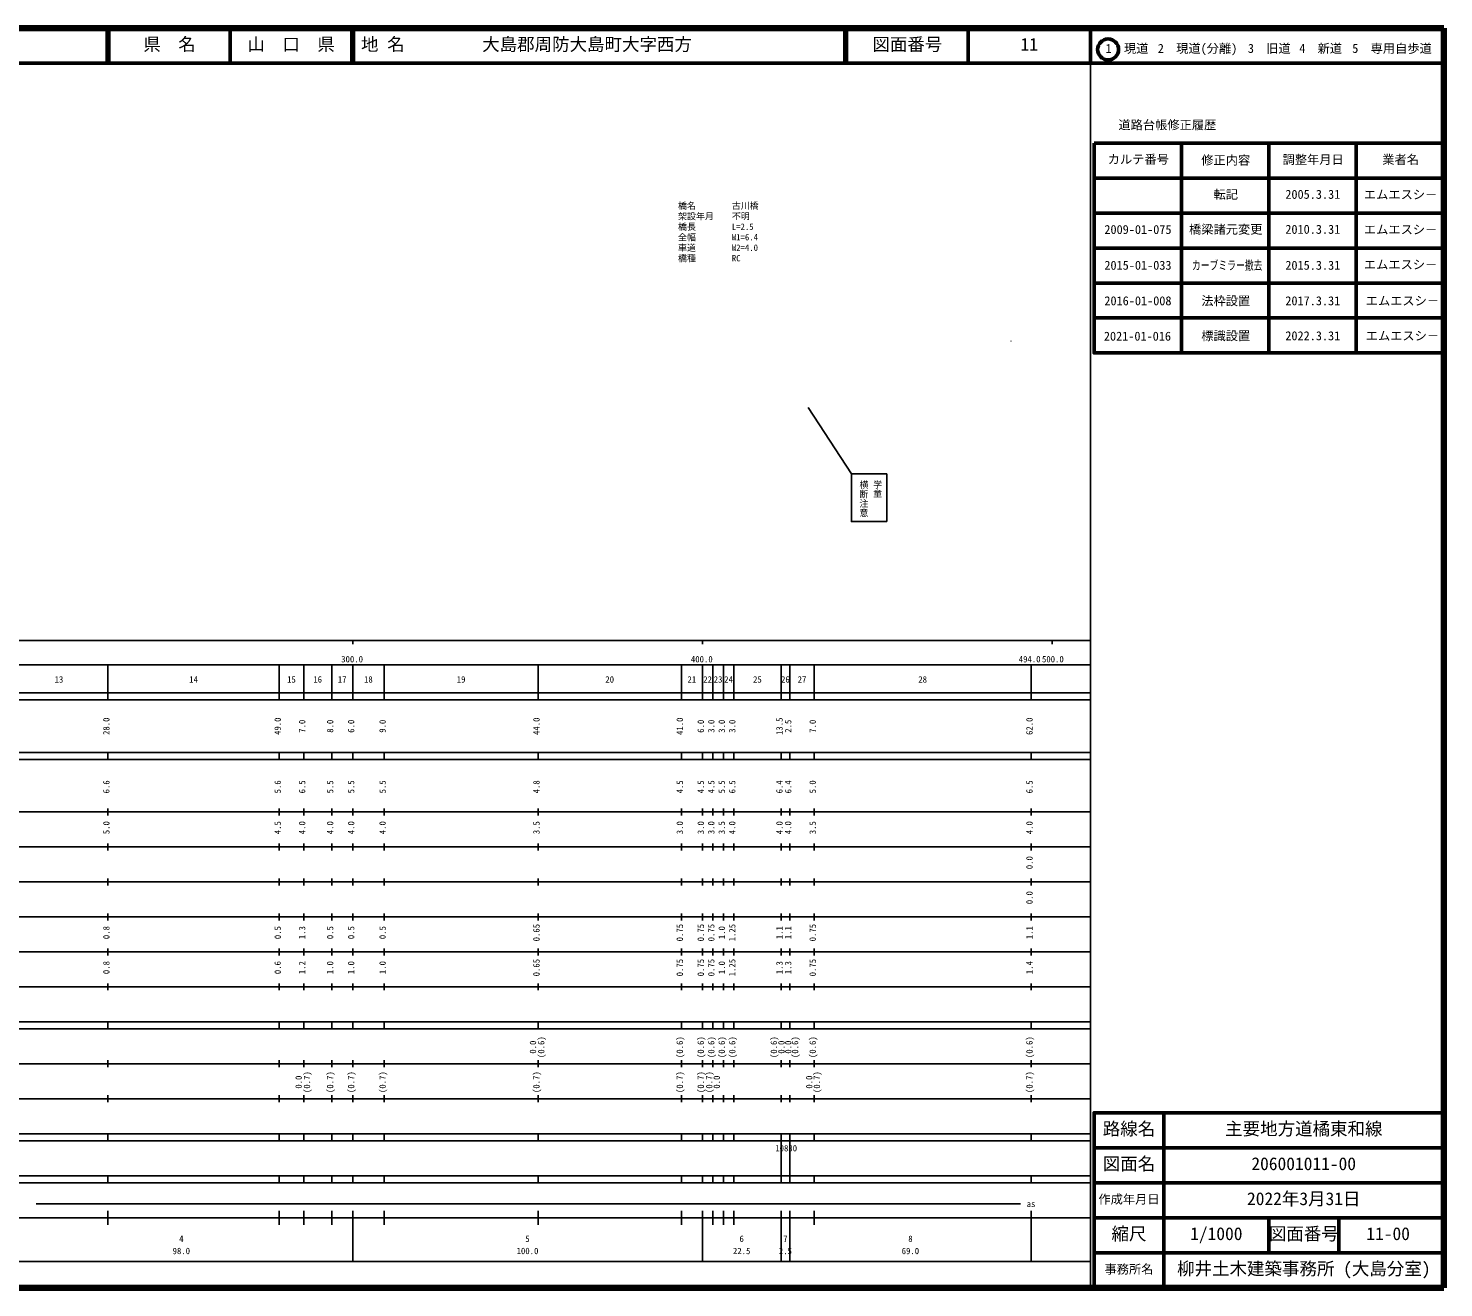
# Model space of a CAD drawing. Units: millimetres on the paper, with parts at other scales. Extents: x 40 to 680, y 20 to 380.
# Drawn here: x 275.2 to 680, y 20 to 380 of the extents above; entities that cross this region are included whole.
import ezdxf
from ezdxf.enums import TextEntityAlignment as Align

# ---------------------------------------------------------------- set-up
doc = ezdxf.new("R2010")
doc.units = ezdxf.units.MM
for name, color, linetype, lineweight in [('M-BMK-HTXT', 7, 'Continuous', 13), ('M-STR-STRC', 7, 'Continuous', 25), ('M-TTL', 2, 'Continuous', 140), ('M-TTL-BAND', 7, 'Continuous', 25), ('M-TTL-FRAM', 2, 'Continuous', 50), ('M-TTL-LINE', 7, 'Continuous', 50)]:
    doc.layers.add(name, color=color, linetype=linetype, lineweight=lineweight)
doc.layers.add('M-TTL-TXT', color=7, linetype='Continuous')
doc.styles.add('@ＭＳ 明朝', font='')
doc.styles.add('ＭＳ ゴシック', font='')
doc.styles.get('@ＭＳ 明朝').set_extended_font_data('@MS Mincho')
doc.styles.get('ＭＳ ゴシック').set_extended_font_data('MS Gothic')

msp = doc.modelspace()

# ---------------------------------------------------------------- linework, layer by layer
at = {"layer": 'M-BMK-HTXT'}
for radius in [0.0313, 0.025, 0.0188, 0.0125, 0.0063]:
    msp.add_circle((556.289, 290.583), radius, dxfattribs=at)
at = {"layer": 'M-STR-STRC'}
msp.add_line((498.232, 271.618), (510.618, 252.634), dxfattribs=at)
msp.add_lwpolyline([(520.74, 239.007), (510.618, 239.007), (510.618, 252.634), (520.74, 252.634)], close=True, dxfattribs=at)
at = {"layer": 'M-TTL'}
for p, q in [((680, 380), (40, 380)), ((680, 20), (680, 380)), ((40, 20), (680, 20))]:
    msp.add_line(p, q, dxfattribs=at)
at = {"layer": 'M-TTL-BAND'}
for p, q in [((579, 20), (579, 370)), ((40, 205), (579, 205)), ((368, 205), (368, 204)), ((468, 205), (468, 204)), ((568, 205), (568, 204)), ((68, 198), (579, 198)), ((298, 188), (298, 198)), ((347, 188), (347, 198)), ((354, 188), (354, 198)), ((362, 188), (362, 198)), ((368, 188), (368, 198)), ((377, 188), (377, 198)), ((421, 188), (421, 198)), ((462, 188), (462, 198)), ((468, 188), (468, 198)), ((471, 188), (471, 198)), ((474, 188), (474, 198)), ((477, 188), (477, 198)), ((490.5, 188), (490.5, 198)), ((493, 188), (493, 198)), ((500, 188), (500, 198)), ((562, 188), (562, 198)), ((40, 190), (579, 190)), ((40, 188), (579, 188)), ((40, 173), (579, 173)), ((40, 171), (579, 171)), ((298, 171), (298, 173)), ((347, 171), (347, 173)), ((354, 171), (354, 173)), ((362, 171), (362, 173)), ((368, 171), (368, 173)), ((377, 171), (377, 173)), ((421, 171), (421, 173)), ((462, 171), (462, 173)), ((468, 171), (468, 173)), ((471, 171), (471, 173)), ((474, 171), (474, 173)), ((477, 171), (477, 173)), ((490.5, 171), (490.5, 173)), ((493, 171), (493, 173)), ((500, 171), (500, 173)), ((562, 171), (562, 173)), ((40, 156), (579, 156)), ((298, 155), (298, 157)), ((347, 155), (347, 157)), ((354, 155), (354, 157)), ((362, 155), (362, 157)), ((368, 155), (368, 157)), ((377, 155), (377, 157)), ((421, 155), (421, 157)), ((462, 155), (462, 157)), ((468, 155), (468, 157)), ((471, 155), (471, 157)), ((474, 155), (474, 157)), ((477, 155), (477, 157)), ((490.5, 155), (490.5, 157)), ((493, 155), (493, 157)), ((500, 155), (500, 157)), ((562, 155), (562, 157)), ((46, 146), (579, 146)), ((298, 145), (298, 147)), ((347, 145), (347, 147)), ((354, 145), (354, 147)), ((362, 145), (362, 147)), ((368, 145), (368, 147)), ((377, 145), (377, 147)), ((421, 145), (421, 147)), ((462, 145), (462, 147)), ((468, 145), (468, 147)), ((471, 145), (471, 147)), ((474, 145), (474, 147)), ((477, 145), (477, 147)), ((490.5, 145), (490.5, 147)), ((493, 145), (493, 147)), ((500, 145), (500, 147)), ((562, 145), (562, 147)), ((52, 136), (579, 136)), ((298, 135), (298, 137)), ((347, 135), (347, 137)), ((354, 135), (354, 137)), ((362, 135), (362, 137)), ((368, 135), (368, 137)), ((377, 135), (377, 137)), ((421, 135), (421, 137)), ((462, 135), (462, 137)), ((468, 135), (468, 137)), ((471, 135), (471, 137)), ((474, 135), (474, 137)), ((477, 135), (477, 137)), ((490.5, 135), (490.5, 137)), ((493, 135), (493, 137)), ((500, 135), (500, 137)), ((562, 135), (562, 137)), ((46, 126), (579, 126)), ((298, 125), (298, 127)), ((347, 125), (347, 127)), ((354, 125), (354, 127)), ((362, 125), (362, 127)), ((368, 125), (368, 127)), ((377, 125), (377, 127)), ((421, 125), (421, 127)), ((462, 125), (462, 127)), ((468, 125), (468, 127)), ((471, 125), (471, 127)), ((474, 125), (474, 127)), ((477, 125), (477, 127)), ((490.5, 125), (490.5, 127)), ((493, 125), (493, 127)), ((500, 125), (500, 127)), ((562, 125), (562, 127)), ((52, 116), (579, 116)), ((298, 115), (298, 117)), ((347, 115), (347, 117)), ((354, 115), (354, 117)), ((362, 115), (362, 117)), ((368, 115), (368, 117)), ((377, 115), (377, 117)), ((421, 115), (421, 117)), ((462, 115), (462, 117)), ((468, 115), (468, 117)), ((471, 115), (471, 117)), ((474, 115), (474, 117)), ((477, 115), (477, 117)), ((490.5, 115), (490.5, 117)), ((493, 115), (493, 117)), ((500, 115), (500, 117)), ((562, 115), (562, 117)), ((46, 106), (579, 106)), ((298, 105), (298, 107)), ((347, 105), (347, 107)), ((354, 105), (354, 107)), ((362, 105), (362, 107)), ((368, 105), (368, 107)), ((377, 105), (377, 107)), ((421, 105), (421, 107)), ((462, 105), (462, 107)), ((468, 105), (468, 107)), ((471, 105), (471, 107)), ((474, 105), (474, 107)), ((477, 105), (477, 107)), ((490.5, 105), (490.5, 107)), ((493, 105), (493, 107)), ((500, 105), (500, 107)), ((562, 105), (562, 107)), ((40, 96), (579, 96)), ((40, 94), (579, 94)), ((298, 94), (298, 96)), ((347, 94), (347, 96)), ((354, 94), (354, 96)), ((362, 94), (362, 96)), ((368, 94), (368, 96)), ((377, 94), (377, 96)), ((421, 94), (421, 96)), ((462, 94), (462, 96)), ((468, 94), (468, 96)), ((471, 94), (471, 96)), ((474, 94), (474, 96)), ((477, 94), (477, 96)), ((490.5, 94), (490.5, 96)), ((493, 94), (493, 96)), ((500, 94), (500, 96)), ((562, 94), (562, 96)), ((49, 84), (579, 84)), ((298, 83), (298, 85)), ((347, 83), (347, 85)), ((354, 83), (354, 85)), ((362, 83), (362, 85)), ((368, 83), (368, 85)), ((377, 83), (377, 85)), ((421, 83), (421, 85)), ((462, 83), (462, 85)), ((468, 83), (468, 85)), ((471, 83), (471, 85)), ((474, 83), (474, 85)), ((477, 83), (477, 85)), ((490.5, 83), (490.5, 85)), ((493, 83), (493, 85)), ((500, 83), (500, 85)), ((562, 83), (562, 85)), ((40, 74), (579, 74)), ((298, 73), (298, 75)), ((347, 73), (347, 75)), ((354, 73), (354, 75)), ((362, 73), (362, 75)), ((368, 73), (368, 75)), ((377, 73), (377, 75)), ((421, 73), (421, 75)), ((462, 73), (462, 75)), ((468, 73), (468, 75)), ((471, 73), (471, 75)), ((474, 73), (474, 75)), ((477, 73), (477, 75)), ((490.5, 73), (490.5, 75)), ((493, 73), (493, 75)), ((500, 73), (500, 75)), ((562, 73), (562, 75)), ((40, 64), (579, 64)), ((40, 62), (579, 62)), ((298, 62), (298, 64)), ((347, 62), (347, 64)), ((354, 62), (354, 64)), ((362, 62), (362, 64)), ((368, 62), (368, 64)), ((377, 62), (377, 64)), ((421, 62), (421, 64)), ((462, 62), (462, 64)), ((468, 62), (468, 64)), ((471, 62), (471, 64)), ((474, 62), (474, 64)), ((477, 62), (477, 64)), ((490.5, 62), (490.5, 64)), ((490.5, 52), (490.5, 62)), ((493, 62), (493, 64)), ((493, 52), (493, 62)), ((500, 62), (500, 64)), ((562, 62), (562, 64)), ((40, 52), (579, 52)), ((40, 50), (579, 50)), ((298, 50), (298, 52)), ((347, 50), (347, 52)), ((354, 50), (354, 52)), ((362, 50), (362, 52)), ((368, 50), (368, 52)), ((377, 50), (377, 52)), ((421, 50), (421, 52)), ((462, 50), (462, 52)), ((468, 50), (468, 52)), ((471, 50), (471, 52)), ((474, 50), (474, 52)), ((477, 50), (477, 52)), ((490.5, 50), (490.5, 52)), ((493, 50), (493, 52)), ((500, 50), (500, 52)), ((562, 50), (562, 52)), ((277.5, 44), (559, 44)), ((298, 38), (298, 42)), ((347, 38), (347, 42)), ((354, 38), (354, 42)), ((362, 38), (362, 42)), ((368, 27.5), (368, 42)), ((377, 38), (377, 42)), ((421, 38), (421, 42)), ((462, 38), (462, 42)), ((468, 27.5), (468, 42)), ((471, 38), (471, 42)), ((474, 38), (474, 42)), ((477, 38), (477, 42)), ((490.5, 27.5), (490.5, 42)), ((493, 27.5), (493, 42)), ((500, 38), (500, 42)), ((562, 27.5), (562, 42)), ((40, 40), (579, 40)), ((68, 27.5), (579, 27.5))]:
    msp.add_line(p, q, dxfattribs=at)
at = {"layer": 'M-TTL-FRAM'}
msp.add_line((580, 347.197), (680, 347.197), dxfattribs=at)
for points in [[(580, 347.197), (580, 287.197), (680, 287.197)], [(680, 70), (580, 70), (580, 20)]]:
    msp.add_lwpolyline(points, dxfattribs=at)
at = {"layer": 'M-TTL-LINE'}
for p, q in [((297.75, 380), (297.75, 370)), ((298.25, 380), (298.25, 370)), ((333, 380), (333, 370)), ((367.75, 380), (367.75, 370)), ((368.25, 380), (368.25, 370)), ((508.747, 380), (508.747, 370)), ((509.247, 380), (509.247, 370)), ((543.996, 380), (543.996, 370)), ((579, 380), (579, 370)), ((40, 370), (680, 370)), ((605, 347.197), (605, 287.197)), ((630, 347.197), (630, 287.197)), ((655, 347.197), (655, 287.197)), ((580, 337.197), (680, 337.197)), ((580, 327.197), (680, 327.197)), ((580, 317.197), (680, 317.197)), ((580, 307.197), (680, 307.197)), ((580, 297.197), (680, 297.197)), ((600, 70), (600, 20)), ((680, 60), (580, 60)), ((680, 50), (580, 50)), ((680, 40), (580, 40)), ((630, 40), (630, 30)), ((650, 40), (650, 30)), ((680, 30), (580, 30))]:
    msp.add_line(p, q, dxfattribs=at)
msp.add_circle((584.031, 373.958), 3, dxfattribs=at)

# ---------------------------------------------------------------- texts
at = {"layer": 'M-BMK-HTXT', "style": 'ＭＳ ゴシック'}
for s, p in [('橋名\u3000\u3000\u3000\u3000古川橋', (461.033, 327.794)), ('橋長\u3000\u3000\u3000\u3000L=2.5', (461.033, 321.794)), ('架設年月\u3000\u3000不明', (461.033, 324.794)), ('全幅\u3000\u3000\u3000\u3000W1=6.4', (461.033, 318.794)), ('車道\u3000\u3000\u3000\u3000W2=4.0', (461.033, 315.794)), ('橋種\u3000\u3000\u3000\u3000RC', (461.033, 312.794))]:
    msp.add_text(s, height=1.833, rotation=0.1, dxfattribs=at).set_placement(p, align=Align.BOTTOM_LEFT)
at = {"layer": 'M-STR-STRC', "style": '@ＭＳ 明朝', "width": 1.05}
msp.add_text('横断注意', height=1.833, rotation=270, dxfattribs=at).set_placement((512.671, 250.934), align=Align.BOTTOM_LEFT)
at = {"layer": 'M-STR-STRC', "style": '@ＭＳ 明朝'}
msp.add_text('学童', height=1.833, rotation=270, dxfattribs=at).set_placement((516.593, 250.903), align=Align.BOTTOM_LEFT)
at = {"layer": 'M-TTL-BAND', "style": 'ＭＳ ゴシック'}
for s, p in [('300.0', (364.719, 198.195)), ('400.0', (464.719, 198.195)), ('494.0', (558.475, 198.195)), ('500.0', (565.119, 198.195)), ('13', (282.75, 192.405)), ('14', (321.25, 192.405)), ('15', (349.25, 192.405)), ('16', (356.75, 192.405)), ('17', (363.75, 192.405)), ('18', (371.25, 192.405)), ('19', (397.75, 192.405)), ('20', (440.25, 192.405)), ('21', (463.75, 192.405)), ('22', (468.25, 192.405)), ('23', (471.25, 192.405)), ('24', (474.25, 192.405)), ('25', (482.5, 192.405)), ('26', (490.5, 192.405)), ('27', (495.25, 192.405)), ('28', (529.75, 192.405)), ('10830', (488.85, 58.405)), ('as', (560.75, 42.5)), ('4', (318.375, 32.523)), ('5', (417.375, 32.523)), ('6', (478.625, 32.523)), ('7', (491.125, 32.523)), ('8', (526.875, 32.523)), ('98.0', (316.5, 29.033)), ('100.0', (414.875, 29.033)), ('22.5', (476.75, 29.033)), ('2.5', (489.875, 29.033)), ('69.0', (525, 29.033))]:
    msp.add_text(s, height=1.833, dxfattribs=at).set_placement(p, align=Align.BOTTOM_LEFT)
for s, p in [('28.0', (299, 178)), ('49.0', (348, 178)), ('7.0', (355, 178.625)), ('8.0', (363, 178.625)), ('6.0', (369, 178.625)), ('9.0', (378, 178.625)), ('44.0', (422, 178)), ('41.0', (463, 178)), ('6.0', (469, 178.625)), ('3.0', (472, 178.625)), ('3.0', (475, 178.625)), ('3.0', (478, 178.625)), ('13.5', (491.5, 178)), ('2.5', (494, 178.625)), ('7.0', (501, 178.625)), ('62.0', (563, 178)), ('6.6', (299, 161.299)), ('5.6', (348, 161.299)), ('6.5', (355, 161.299)), ('5.5', (363, 161.299)), ('5.5', (369, 161.299)), ('5.5', (378, 161.299)), ('4.8', (422, 161.299)), ('4.5', (463, 161.299)), ('4.5', (469, 161.299)), ('4.5', (472, 161.299)), ('5.5', (475, 161.299)), ('6.5', (478, 161.299)), ('6.4', (491.5, 161.299)), ('6.4', (494, 161.299)), ('5.0', (501, 161.299)), ('6.5', (563, 161.299)), ('5.0', (299, 149.625)), ('4.5', (348, 149.625)), ('4.0', (355, 149.625)), ('4.0', (363, 149.625)), ('4.0', (369, 149.625)), ('4.0', (378, 149.625)), ('3.5', (422, 149.625)), ('3.0', (463, 149.625)), ('3.0', (469, 149.625)), ('3.0', (472, 149.625)), ('3.5', (475, 149.625)), ('4.0', (478, 149.625)), ('4.0', (491.5, 149.625)), ('4.0', (494, 149.625)), ('3.5', (501, 149.625)), ('4.0', (563, 149.625)), ('0.0', (563, 139.625)), ('0.0', (563, 129.625)), ('0.8', (299, 119.625)), ('0.5', (348, 119.625)), ('1.3', (355, 119.625)), ('0.5', (363, 119.625)), ('0.5', (369, 119.625)), ('0.5', (378, 119.625)), ('0.65', (422, 119)), ('0.75', (463, 119)), ('0.75', (469, 119)), ('0.75', (472, 119)), ('1.0', (475, 119.625)), ('1.25', (478, 119)), ('1.1', (491.5, 119.625)), ('1.1', (494, 119.625)), ('0.75', (501, 119)), ('1.1', (563, 119.625)), ('0.65', (422, 109)), ('0.75', (463, 109)), ('0.75', (469, 109)), ('0.75', (472, 109)), ('1.25', (478, 109)), ('0.75', (501, 109)), ('0.8', (299, 109.625)), ('0.6', (348, 109.625)), ('1.2', (355, 109.625)), ('1.0', (363, 109.625)), ('1.0', (369, 109.625)), ('1.0', (378, 109.625)), ('1.0', (475, 109.625)), ('1.3', (491.5, 109.625)), ('1.3', (494, 109.625)), ('1.4', (563, 109.625)), ('0.0', (421, 86.889)), ('(0.6)', (423.37, 85.639)), ('(0.6)', (463, 85.639)), ('(0.6)', (469, 85.639)), ('(0.6)', (472, 85.639)), ('(0.6)', (475, 85.639)), ('(0.6)', (478, 85.639)), ('(0.6)', (489.9, 85.639)), ('0.0', (492.07, 86.889)), ('0.0', (494, 86.889)), ('(0.6)', (495.97, 85.639)), ('(0.6)', (501, 85.639)), ('(0.6)', (563, 85.639)), ('(0.7)', (356.37, 75.639)), ('(0.7)', (363, 75.639)), ('(0.7)', (369, 75.639)), ('(0.7)', (378, 75.639)), ('(0.7)', (422, 75.639)), ('(0.7)', (463, 75.639)), ('(0.7)', (469, 75.639)), ('(0.7)', (471.4, 75.639)), ('(0.7)', (502.2, 75.639)), ('(0.7)', (563, 75.639)), ('0.0', (354, 76.889)), ('0.0', (473.57, 76.889)), ('0.0', (500, 76.889))]:
    msp.add_text(s, height=1.833, rotation=90, dxfattribs=at).set_placement(p, align=Align.BOTTOM_LEFT)
at = {"layer": 'M-TTL-TXT', "style": 'ＭＳ ゴシック'}
for s, height, p in [('県\u3000名', 3.666, (308.125, 372.5)), ('山\u3000口\u3000県', 3.666, (337.875, 372.5)), ('地 名', 3.666, (370.38, 372.5)), ('大島郡周防大島町大字西方', 3.666, (405.024, 372.5)), ('図面番号', 3.666, (516.621, 372.5)), ('11', 3.666, (558.996, 372.5)), ('1\u3000現道', 2.566, (583.323, 372.208)), ('2\u3000現道(分離)', 2.566, (598.244, 372.208)), ('3\u3000旧道', 2.566, (623.996, 372.208)), ('4\u3000新道', 2.566, (638.699, 372.208)), ('5\u3000専用自歩道', 2.566, (653.853, 372.208)), ('道路台帳修正履歴', 2.566, (586.968, 350.363)), ('カルテ番号', 2.566, (583.925, 340.527)), ('調整年月日', 2.566, (633.925, 340.447)), ('業者名', 2.566, (662.425, 340.447)), ('修正内容', 2.566, (610.675, 340.273)), ('転記', 2.566, (614.175, 330.495)), ('2005.3.31', 2.566, (634.712, 330.495)), ('エムエスシ－', 2.566, (657.175, 330.439)), ('橋梁諸元変更', 2.566, (607.175, 320.495)), ('エムエスシ－', 2.566, (657.175, 320.439)), ('2009-01-075', 2.566, (582.962, 320.439)), ('2010.3.31', 2.566, (634.712, 320.495)), ('2015-01-033', 2.566, (582.962, 310.218)), ('2015.3.31', 2.566, (634.712, 310.218)), ('エムエスシ－', 2.566, (657.175, 310.427)), ('法枠設置', 2.566, (610.675, 300.061)), ('2016-01-008', 2.566, (582.962, 300.061)), ('2017.3.31', 2.566, (634.712, 300.061)), ('エムエスシ－', 2.566, (657.698, 300.061)), ('2021-01-016', 2.566, (582.825, 289.948)), ('標識設置', 2.566, (610.675, 290.061)), ('2022.3.31', 2.566, (634.712, 290.061)), ('エムエスシ－', 2.566, (657.698, 290.061)), ('路線名', 3.666, (582.5, 62.5)), ('路線名', 3.666, (582.5, 62.5)), ('主要地方道橘東和線', 3.666, (617.5, 62.5)), ('図面名', 3.666, (582.5, 52.5)), ('図面名', 3.666, (582.5, 52.5)), ('206001011-00', 3.666, (625, 52.5)), ('作成年月日', 2.566, (581.25, 43.25)), ('作成年月日', 2.566, (581.25, 43.25)), ('2022年3月31日', 3.666, (623.75, 42.5)), ('縮尺', 3.666, (585, 32.5)), ('縮尺', 3.666, (585, 32.5)), ('1/1000', 3.666, (607.5, 32.5)), ('図面番号', 3.666, (630, 32.5)), ('図面番号', 3.666, (630, 32.5)), ('11-00', 3.666, (657.875, 32.5)), ('事務所名', 2.566, (583, 23.25)), ('事務所名', 2.566, (583, 23.25)), ('柳井土木建築事務所 (大島分室)', 3.666, (603.75, 22.5))]:
    msp.add_text(s, height=height, dxfattribs=at).set_placement(p, align=Align.BOTTOM_LEFT)
at = {"layer": 'M-TTL-TXT', "style": 'ＭＳ ゴシック', "width": 0.7}
msp.add_text('カーブミラー撤去', height=2.566, dxfattribs=at).set_placement((608.02, 310.218), align=Align.BOTTOM_LEFT)

doc.saveas('drawing.dxf')
